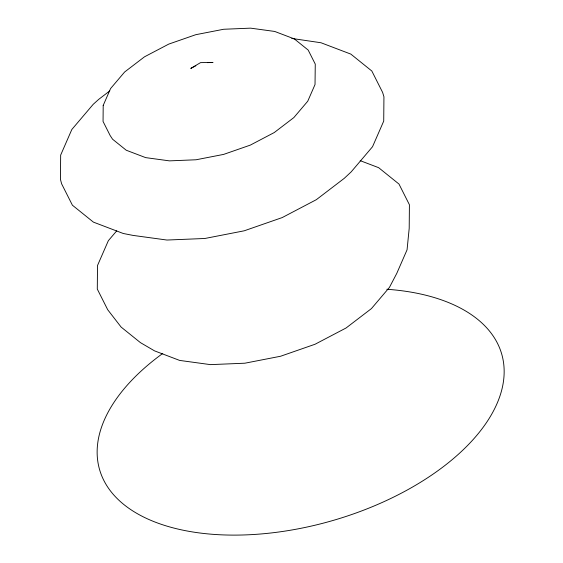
<?xml version="1.0" encoding="UTF-8"?>
<svg xmlns="http://www.w3.org/2000/svg" width="563" height="563" viewBox="0 0 563 563"><rect width="100%" height="100%" fill="white"/><g stroke="black" fill="none" stroke-linecap="round" stroke-linejoin="round"><path stroke-width="0.84" d="M116.738 230.823L108.335 240.711L97.505 265.525L97.293 289.072L107.716 309.749L121.122 327.075L140.419 342.621L154.543 350.869L179.646 360.419L210.456 364.627L244.877 363.205L280.564 356.252L315.076 344.239L346.069 327.99L371.432 308.601L389.434 287.404L396.788 273.351L407.063 249.81L409.202 228.289L409.414 204.742L398.991 184.066L378.639 167.675L360.186 160.652M109.778 90.903L98.708 99.369L93.226 104.303L71.839 129.483L60.663 155.099L60.445 179.4L61.641 183.862L72.402 205.206L93.416 222.132L123.241 233.483L133.023 235.404L166.958 240.042L204.869 238.48L244.173 230.816L282.19 217.585L316.329 199.682L344.267 178.33L351.143 171.912L372.537 146.718L383.72 121.094L383.938 96.78L382.594 92.36L371.833 71.022L350.833 54.104L321.016 42.76L291.775 38.439M195.861 65.751L190.78 68.419L200.512 62.634L213.018 62.409L207.374 62.641M386.802 289.262A209.204 113.332 -16 0 1 472.329 440.449A209.204 113.332 -16 0 1 170.061 527.038A209.204 113.332 -16 0 1 162.77 353.437M103.198 105.443L103.057 121.453L110.144 135.514L112.586 139.23L126.253 150.237L145.648 157.619L169.456 160.87L196.051 159.772L223.624 154.403L250.296 145.12L274.244 132.558L293.844 117.583L307.75 101.199L315.027 84.534L315.266 64.119L308.179 50.065L294.343 38.917L274.702 31.444L250.598 28.15L223.666 29.262L195.748 34.702L168.745 44.104L144.494 56.821L124.648 71.987L110.566 88.574L103.198 105.443"/></g></svg>
